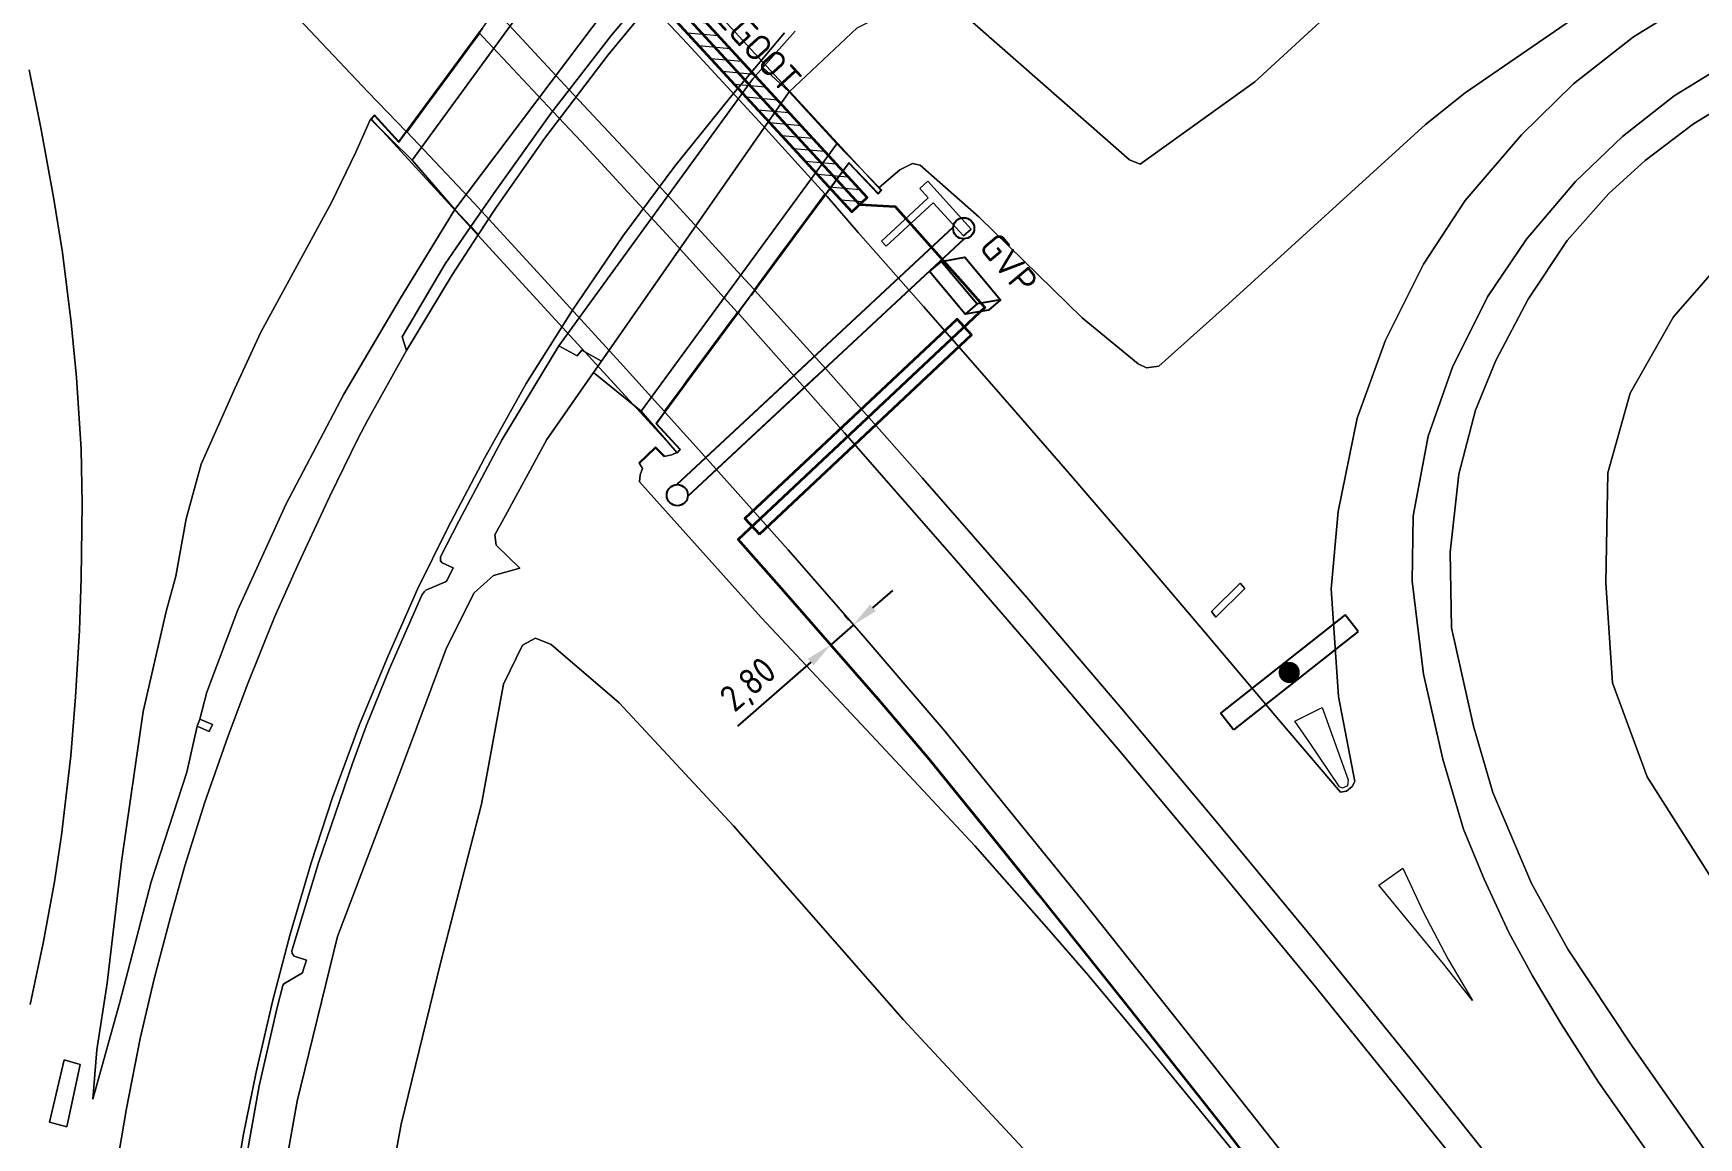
# Model space of a CAD drawing. Header units: metres. Extents: x 112942 to 118371, y 496117 to 499046.
# Drawn here: x 117725.7 to 117883.1, y 496628.3 to 496732.7 of the extents above; entities that cross this region are included whole.
import ezdxf
from ezdxf.enums import TextEntityAlignment as Align

# ---------------------------------------------------------------- set-up
doc = ezdxf.new("R2010")
doc.units = ezdxf.units.M
for name, color, linetype, lineweight in [('B-WE-OG-TOPOKAART-G', 7, 'Continuous', 18), ('N-WE-KL-DATA-T18', 1, 'Continuous', 18), ('N-WE-KL-DATA-T25', 7, 'Continuous', 25), ('N-WE-KL-DATA_GLASVEZEL-G', 90, 'KL-GLASVEZEL-N', 35), ('N-WE-KL-DATA_GLASVEZEL-M', 7, 'Continuous', 18), ('N-WE-KL-DATA_GLASVEZEL_KAST_PUTKAST-S', 90, 'Continuous', 25), ('N-WE-KL-DATA_GLASVEZEL_MANTELBUIS-G', 90, 'Continuous', 35), ('N-WE-KL-DATA_KABELGOOT-A', 92, 'Continuous', 18), ('N-WE-KL-DATA_KABELGOOT-G', 90, 'Continuous', 35), ('N-WE-KL-DATA_KABELGOOT-T25', 7, 'Continuous', 25), ('N-WE-VW-BEWEGWIJZERING_DRAAGCONSTRUCTIE_PORTAAL-S', 7, 'Continuous', 25), ('N-WE-VW-BEWEGWIJZERING_DRAAGCONSTRUCTIE_UITHOUDER-S', 7, 'Continuous', 25)]:
    doc.layers.add(name, color=color, linetype=linetype, lineweight=lineweight)
doc.styles.add('ISO', font='isocp.shx')
doc.styles.add('NLCS-ISO', font='NLCS-ISO.ttf')
doc.styles.add('NLCS-ISO-T25', font='NLCS-ISO.ttf', dxfattribs={"height": 2.5})
doc.linetypes.add('KL-GLASVEZEL-N', pattern='A,4,-1,[101,NLCS.SHX,S=0.5,R=0,X=0,Y=0],-1,4,-1,["G",Standard,S=1,R=0,X=-0.25,Y=-0.5],-1.5', length=12.5)
doc.dimstyles.new('ISO', dxfattribs={"dimtxt": 2.5, "dimasz": 2.5, "dimexe": 1.25, "dimexo": 0.625, "dimtad": 1, "dimtxsty": 'ISO', "dimcen": 2.5, "dimadec": 0, "dimazin": 0, "dimtfac": 1, "dimtmove": 0, "dimatfit": 3, "dimfxl": 0, "dimarcsym": 0})

# ---------------------------------------------------------------- blocks, each defined once
blk = doc.blocks.new('SVW-BEWEGWIJZERING_UITHOUDER_2ZIJDIG')
for p, q in [((-7.5, 1), (7.5, 1)), ((-7.5, 1), (-7.5, -1)), ((7.5, 1), (7.5, -1)), ((-7.5, -1), (7.5, -1))]:
    blk.add_line(p, q)
at = {"const_width": 1}
blk.add_lwpolyline([(-0.5, 0, 1), (0.5, 0, 1)], format="xyb", close=True, dxfattribs=at)
blk = doc.blocks.new('*D10')
at = {"layer": 'Defpoints', "color": 0, "transparency": 16777216}
for p in [(117803.2, 496676.75, 6.71), (117801.09, 496674.91, 6.79), (117801.09, 496674.91)]:
    blk.add_point(p, dxfattribs=at)
at = {"layer": 'N-WE-KL-DATA_GLASVEZEL-M', "color": 0, "lineweight": -2, "transparency": 16777216}
for p, q in [((117805.08, 496678.4), (117806.97, 496680.04)), ((117802.79, 496677.22), (117802.38, 496677.7)), ((117800.68, 496675.38), (117800.27, 496675.86)), ((117803.2, 496676.76), (117801.09, 496674.91)), ((117799.21, 496673.27), (117792.28, 496667.22))]:
    blk.add_line(p, q, dxfattribs=at)
at = {"layer": 'N-WE-KL-DATA_GLASVEZEL-M', "color": 0, "transparency": 16777216}
for points in [[(117804.81, 496678.71), (117805.36, 496678.09), (117803.2, 496676.76)], [(117798.93, 496673.58), (117799.48, 496672.96), (117801.09, 496674.91)]]:
    blk.add_solid(points, dxfattribs=at)
at = {"layer": 'N-WE-KL-DATA_GLASVEZEL-M', "color": 0, "transparency": 16777216, "insert": (117793.45, 496670.98), "char_height": 2.5, "attachment_point": 5, "rotation": 41.1243, "style": 'ISO'}
blk.add_mtext('2,80', dxfattribs=at)
blk = doc.blocks.new('SKL-DATA_GLASVEZEL_GLASVEZELKABELPUT_RECHTHOEKIG')
at = {"color": 0, "linetype": 'ByBlock'}
for points in [[(-3.2, -0.97), (-2.07, 0.97), (3.18, 0.97), (2.05, -0.97)], [(3.18, 0.97), (3.18, -0.53), (2.05, -2.47)], [(-3.2, -0.97), (2.05, -0.97), (2.05, -2.47), (-3.2, -2.47), (-3.2, -0.97)]]:
    blk.add_lwpolyline(points, dxfattribs=at)
at = {"layer": 'N-WE-KL-DATA-T18', "linetype": 'ByBlock', "style": 'NLCS-ISO', "flags": 1}
for tag, p in [('OMSCHRIJVING_LEGENDA', (-0.01, -8.43)), ('LOCATIE', (-0.01, -12.22)), ('TYPE_HANDHOLE', (-0.01, -16)), ('TYPE_GCO', (-0.01, -19.78)), ('BPS-CODERING', (-0.01, -23.57)), ('POSITIE_X', (-0.01, -27.35)), ('POSITIE_Y', (-0.01, -31.14)), ('OVERIGE_OPMERKING(EN)_1', (-0.01, -34.92)), ('OVERIGE_OPMERKING(EN)_2', (-0.01, -38.71))]:
    blk.add_attdef(tag, p, '', height=1.8, dxfattribs=at)
at = {"layer": 'N-WE-KL-DATA-T25', "linetype": 'ByBlock', "style": 'NLCS-ISO'}
blk.add_attdef('TYPE_SYMBOOL', text='', height=2.5, dxfattribs=at).set_placement((15.9, -0.24), align=Align.MIDDLE_CENTER)
blk = doc.blocks.new('SVW-BEWEGWIJZERING_PORTAAL')
for p, q in [((0.66, 0.75), (17.34, 0.75)), ((0.66, -0.75), (17.34, -0.75))]:
    blk.add_line(p, q)
at = {"linetype": 'ByBlock'}
for points in [[(0.66, 0.75), (36.34, 0.75)], [(0.66, -0.75), (36.34, -0.75)]]:
    blk.add_lwpolyline(points, dxfattribs=at)
for centre in [(0, 0), (37, 0)]:
    blk.add_circle(centre, 1, dxfattribs=at)
at = {"linetype": 'ByBlock', "style": 'NLCS-ISO', "flags": 13}
blk.add_attdef('LENGTE', text='', height=2.5, dxfattribs=at).set_placement((0, 0), align=Align.MIDDLE_LEFT)

msp = doc.modelspace()

# ---------------------------------------------------------------- hatches: boundary and pattern name
at = {"layer": 'N-WE-KL-DATA_KABELGOOT-A'}
h = msp.add_hatch(dxfattribs=at)
h.set_pattern_fill('ANSI31', color=256, scale=0.35, style=0)
h.set_pattern_definition([(355, (117036.4678, 496814.0653), (0.0968518, 1.1070214), [])])
h.paths.add_polyline_path([(117774.31, 496747.109), (117803.08, 496715.828), (117804.552, 496717.181), (117775.782, 496748.462)])

# ---------------------------------------------------------------- linework, layer by layer
at = {"layer": 'B-WE-OG-TOPOKAART-G', "elevation": 6.991}
for points in [[(117837.48, 496677.528), (117840.231, 496680.211), (117839.776, 496680.731), (117837.068, 496678.041), (117837.48, 496677.528)], [(117840.231, 496680.211), (117837.48, 496677.528), (117837.068, 496678.041), (117839.776, 496680.731), (117840.231, 496680.211)]]:
    msp.add_lwpolyline(points, close=True, dxfattribs=at)
at = {"layer": 'B-WE-OG-TOPOKAART-G'}
for points in [[(117721.518, 496763.706, 7.16), (117729.273, 496756.046, 7.129), (117736.329, 496748.98, 7.107), (117743.733, 496741.505, 7.052), (117751.378, 496733.509, 6.989), (117757.397, 496727.133, 6.948), (117760.988, 496723.425, 6.92)], [(117767.846, 496732.725, 7.31), (117767.687, 496732.509, 7.312), (117760.988, 496723.425, 6.92), (117757.397, 496727.133, 6.948), (117751.378, 496733.509, 6.989), (117743.733, 496741.505, 7.052), (117736.329, 496748.98, 7.107), (117729.273, 496756.046, 7.129), (117721.518, 496763.706, 7.16)], [(117889.454, 496756.686, -0.256), (117881.147, 496754.538, -0.253), (117873.43, 496751.398, -0.28), (117865.985, 496747.812, -0.352), (117857.541, 496741.993, -0.397), (117848.094, 496734.486, -0.406), (117841.181, 496728.104, -0.404), (117830.32, 496720.336, -0.248), (117829.312, 496720.722, -0.268), (117814.477, 496733.738, -0.25), (117811.037, 496735.09, -0.268), (117825.771, 496742.751, -0.58), (117832.895, 496734.412, -0.484), (117835.134, 496734.217, -0.484), (117836.659, 496734.877, -0.478), (117846.801, 496742.145, -0.529), (117854.704, 496747.868, -0.595), (117862.464, 496752.701, -0.562), (117870.341, 496756.979, -0.571), (117877.334, 496759.935, -0.538), (117884.137, 496762.519, -0.508)], [(117811.037, 496735.09, -0.268), (117814.477, 496733.738, -0.25), (117829.312, 496720.722, -0.268), (117830.32, 496720.336, -0.248), (117841.181, 496728.104, -0.404), (117848.094, 496734.486, -0.406), (117857.541, 496741.993, -0.397), (117865.985, 496747.812, -0.352), (117873.43, 496751.398, -0.28), (117881.147, 496754.538, -0.253), (117889.454, 496756.686, -0.256)], [(117767.792, 496713.654, 0.787), (117767.088, 496714.422, 0.814), (117769.227, 496717.529, 1.446), (117774.662, 496725.103, 1.292), (117780.387, 496732.504, 1.167), (117785.54, 496738.651, 1.092), (117787.04, 496740.318, 0.312), (117791.78, 496745.586, 1.022), (117797.367, 496751.301, 0.994), (117799.122, 496751.611, 0.297), (117795.289, 496747.885, 0.302), (117790.067, 496742.292, 0.32), (117785.084, 496736.751, 0.368), (117780.067, 496730.666, 0.445), (117774.042, 496722.743, 0.597), (117769.426, 496716.146, 0.716), (117767.792, 496713.654, 0.787)], [(117776.565, 496749.719, 7.408), (117779.882, 496745.832, 4.691), (117761.542, 496720.706, 4.691), (117757.624, 496724.583, 6.804), (117757.992, 496724.981, 6.865), (117760.271, 496722.453, 6.927), (117760.988, 496723.425, 6.92), (117767.687, 496732.509, 7.312), (117767.846, 496732.725, 7.31), (117768.18, 496733.177, 7.408), (117768.847, 496734.081, 7.273), (117769.096, 496734.419, 7.186), (117769.225, 496734.594, 7.906), (117769.412, 496734.847, 7.192), (117769.833, 496735.418, 7.201), (117771.973, 496738.32, 7.291), (117774.036, 496741.118, 7.386), (117775.982, 496743.757, 7.474), (117776.073, 496743.881, 7.455), (117778.446, 496747.099, 7.672), (117776.064, 496749.637, 7.603), (117776.348, 496749.961, 7.44), (117776.565, 496749.719, 7.408)], [(117785.03, 496741.859, 0.4), (117765.588, 496716.056, 0.836), (117761.542, 496720.706, 4.691), (117779.882, 496745.832, 4.691), (117785.03, 496741.859, 0.4)], [(117800.526, 496717.51, 7.31), (117800.421, 496717.369, 7.321), (117798.487, 496714.752, 7.211), (117796.391, 496711.915, 7.116), (117794.237, 496709, 7.033), (117793.846, 496708.471, 7.013), (117792.59, 496709.844, 7.027), (117785.138, 496717.989, 7.107), (117776.394, 496727.342, 7.174), (117775.551, 496728.244, 7.181), (117769.481, 496734.774, 7.192), (117769.902, 496735.344, 7.201), (117772.043, 496738.248, 7.29), (117774.105, 496741.045, 7.386), (117776.062, 496743.698, 7.474), (117776.143, 496743.808, 7.47), (117780.312, 496739.452, 7.43), (117783.42, 496736.123, 7.422), (117787.517, 496731.735, 7.411), (117794.321, 496724.352, 7.351), (117799.238, 496718.93, 7.31), (117800.526, 496717.51, 7.31)], [(117787.04, 496740.318, 0.312), (117785.54, 496738.651, 1.092), (117780.387, 496732.504, 1.167), (117774.662, 496725.103, 1.292), (117769.227, 496717.529, 1.446), (117767.088, 496714.422, 0.814), (117765.588, 496716.056, 0.836), (117785.03, 496741.859, 0.4), (117787.04, 496740.318, 0.312)], [(117883.269, 496740.321, 5.176), (117875.55, 496736.622, 5.482), (117871.578, 496734.302, 5.599), (117861.054, 496727.054, 5.884), (117857.277, 496724.07, 6.025), (117838.676, 496707.138, 6.769), (117832.084, 496701.251, 7.12), (117830.921, 496701.072, 7.132), (117830.135, 496701.458, 7.138), (117824.86, 496705.806, 7.225), (117815.113, 496715.326, 7.207), (117809.548, 496720.217, 7.138), (117808.808, 496720.379, 7.141), (117807.612, 496719.795, 7.192), (117805.675, 496718.122, 7.279), (117801.656, 496722.234, 4.532), (117797.165, 496727.156, -0.16), (117803.587, 496733.218, -0.238), (117806.222, 496734.53, -0.238), (117811.037, 496735.09, -0.268)], [(117786.112, 496739.287, 7.414), (117805.842, 496717.868, 7.36), (117805.568, 496717.58, 7.36), (117802.79, 496720.492, 7.42), (117800.461, 496717.34, 7.321)], [(117733.393, 496624.245, 4.46), (117734.551, 496631.084, 4.195), (117735.832, 496637.701, 3.922), (117737.177, 496643.344, 3.684), (117738.713, 496649.168, 3.43), (117740.08, 496654.012, 3.199), (117741.943, 496660.018, 2.886), (117744.121, 496666.218, 2.6), (117745.943, 496671.08, 2.374), (117748.551, 496677.532, 2.079), (117750.818, 496682.59, 1.853), (117753.757, 496688.96, 1.599), (117756.453, 496694.439, 1.407), (117757.33, 496696.1, 1.31), (117761.014, 496702.708, 1.104), (117765.312, 496709.873, 0.895), (117767.792, 496713.654, 0.787), (117769.426, 496716.146, 0.716), (117774.042, 496722.743, 0.597), (117780.067, 496730.666, 0.445), (117785.084, 496736.751, 0.368)], [(117865.835, 496623.268, 6.29), (117855.961, 496635.659, 6.404), (117846.706, 496647.092, 6.562), (117837.538, 496658.166, 6.684), (117828.61, 496668.841, 6.78), (117819.629, 496679.368, 6.879), (117809.75, 496690.655, 6.955), (117800.621, 496700.985, 6.949), (117793.914, 496708.396, 7.012), (117794.305, 496708.925, 7.032), (117796.46, 496711.84, 7.115), (117798.556, 496714.677, 7.21), (117800.501, 496717.31, 7.321), (117800.594, 496717.435, 7.299), (117800.749, 496717.264, 7.298), (117803.678, 496713.88, 7.274), (117809.871, 496706.89, 7.247), (117816.515, 496699.298, 7.229), (117823.451, 496691.289, 7.197), (117829.833, 496683.879, 7.119), (117836.42, 496676.143, 7.05), (117843.405, 496667.861, 6.963), (117849.248, 496660.991, 6.849), (117849.834, 496661.076, 6.831), (117850.366, 496661.508, 6.801), (117850.371, 496661.508, 6.807), (117850.612, 496661.983, 6.799), (117849.076, 496670.014, 6.805), (117848.367, 496680.182, 6.794), (117849.024, 496687.504, 6.732), (117850.826, 496696.317, 6.623), (117853.524, 496703.69, 6.496), (117857.106, 496710.867, 6.326), (117861.046, 496716.879, 6.154), (117866.353, 496723.108, 5.953), (117871.277, 496727.918, 5.749), (117876.939, 496732.346, 5.54), (117882.342, 496735.681, 5.326)], [(117882.342, 496735.681, 5.326), (117876.939, 496732.346, 5.54), (117871.277, 496727.918, 5.749), (117866.353, 496723.108, 5.953), (117861.046, 496716.879, 6.154), (117857.106, 496710.867, 6.326), (117853.524, 496703.69, 6.496), (117850.826, 496696.317, 6.623), (117849.024, 496687.504, 6.732), (117848.367, 496680.182, 6.794), (117849.076, 496670.014, 6.805), (117850.612, 496661.983, 6.799), (117850.371, 496661.508, 6.807), (117850.366, 496661.508, 6.801), (117849.834, 496661.076, 6.831), (117849.248, 496660.991, 6.849), (117843.405, 496667.861, 6.963), (117836.42, 496676.143, 7.05), (117829.833, 496683.879, 7.119), (117823.451, 496691.289, 7.197), (117816.515, 496699.298, 7.229), (117809.871, 496706.89, 7.247), (117803.678, 496713.88, 7.274), (117800.749, 496717.264, 7.298), (117800.594, 496717.435, 7.299), (117802.795, 496720.414, 7.42), (117805.568, 496717.507, 7.36), (117805.91, 496717.867, 7.36), (117805.675, 496718.122, 7.279), (117807.612, 496719.795, 7.192), (117808.808, 496720.379, 7.141), (117809.548, 496720.217, 7.138), (117815.113, 496715.326, 7.207), (117824.86, 496705.806, 7.225), (117830.135, 496701.458, 7.138), (117830.921, 496701.072, 7.132), (117832.084, 496701.251, 7.12), (117838.676, 496707.138, 6.769), (117857.277, 496724.07, 6.025), (117861.054, 496727.054, 5.884), (117871.578, 496734.302, 5.599)], [(117744.674, 496622.954, 3.949), (117745.589, 496628.496, 3.728), (117746.81, 496634.515, 3.484), (117748.389, 496641.32, 3.191), (117750.007, 496647.556, 2.893), (117752.011, 496654.291, 2.565), (117754.033, 496660.467, 2.249), (117756.58, 496667.388, 1.913), (117759.273, 496673.866, 1.591), (117762.038, 496680.164, 1.321), (117764.915, 496685.95, 1.075), (117768.372, 496692.544, 0.807), (117772.319, 496699.601, 0.569), (117776.697, 496706.531, 0.362), (117781.437, 496713.523, 0.189), (117786.35, 496720.133, 0.049), (117791.588, 496726.635, -0.07), (117796.726, 496732.735, -0.126)], [(117796.726, 496732.735, -0.126), (117791.588, 496726.635, -0.07), (117786.35, 496720.133, 0.049), (117781.437, 496713.523, 0.189), (117776.697, 496706.531, 0.362), (117772.319, 496699.601, 0.569), (117768.372, 496692.544, 0.807), (117764.915, 496685.95, 1.075), (117762.038, 496680.164, 1.321), (117759.273, 496673.866, 1.591), (117756.58, 496667.388, 1.913), (117754.033, 496660.467, 2.249), (117752.011, 496654.291, 2.565), (117750.007, 496647.556, 2.893), (117748.389, 496641.32, 3.191), (117746.81, 496634.515, 3.484), (117745.589, 496628.496, 3.728), (117744.674, 496622.954, 3.949)], [(117797.73, 496732.908, -0.085), (117794.667, 496729.453, -0.076), (117793.731, 496728.396, -0.073), (117775.394, 496703.147, 0.386), (117770.056, 496694.3, 0.793), (117765.947, 496686.592, 1.063), (117764.23, 496683.231, 1.222), (117764.214, 496682.853, 1.204), (117764.378, 496682.667, 1.207), (117765.413, 496682.171, 1.216), (117764.82, 496680.96, 1.231), (117764.696, 496680.843, 1.231), (117762.833, 496680.068, 1.342), (117762.681, 496679.922, 1.342), (117762.468, 496679.61, 1.339), (117759.385, 496672.567, 1.657), (117757.201, 496667.21, 1.921), (117755.895, 496663.679, 2.113), (117752.708, 496654.307, 2.575), (117750.173, 496645.995, 2.956), (117750.203, 496645.718, 2.95), (117750.401, 496645.482, 2.944), (117751.549, 496645.096, 2.971), (117751.284, 496644.25, 2.986), (117751.179, 496643.903, 2.986), (117749.422, 496642.85, 3.118), (117749.315, 496642.718, 3.139), (117748.798, 496640.618, 3.274), (117747.09, 496633.238, 3.604), (117745.641, 496625.09, 3.907)], [(117800.461, 496717.34, 7.321), (117793.553, 496707.991, 6.985), (117793.391, 496707.772, 7.09), (117792.605, 496706.708, 7.246), (117792.132, 496706.068, 7.123), (117785.35, 496696.889, 6.787), (117784.56, 496695.82, 6.919), (117786.835, 496693.373, 6.832), (117786.586, 496693.092, 6.832), (117767.057, 496714.377, 6.813), (117757.692, 496724.583, 6.804), (117757.992, 496724.907, 6.865), (117760.275, 496722.374, 6.927), (117761.04, 496723.411, 6.934), (117767.727, 496732.479, 7.312), (117768.22, 496733.147, 7.408)], [(117792.265, 496706.331, 7.16), (117792.092, 496706.097, 7.123), (117791.656, 496705.507, 7.13), (117789.52, 496702.616, 7.007), (117787.374, 496699.711, 6.877), (117787.114, 496699.36, 6.864), (117785.349, 496696.971, 6.757), (117784.148, 496698.307, 6.768), (117781.208, 496701.576, 6.794), (117774.426, 496708.996, 6.87), (117768.097, 496715.887, 6.901), (117767.41, 496716.635, 6.904), (117761.058, 496723.352, 6.93), (117762.935, 496725.898, 7.028), (117763.117, 496726.145, 7.045), (117765.202, 496728.972, 7.168), (117767.348, 496731.882, 7.31), (117767.767, 496732.45, 7.312), (117767.924, 496732.662, 7.31), (117768.219, 496732.348, 7.31), (117774.829, 496725.318, 7.293), (117777.53, 496722.445, 7.286), (117786.292, 496712.917, 7.204), (117791.018, 496707.696, 7.162), (117791.973, 496706.641, 7.154), (117792.265, 496706.331, 7.16)], [(117803.587, 496733.218, -0.238), (117797.165, 496727.156, -0.16), (117794.667, 496729.453, -0.076), (117797.73, 496732.908, -0.085)], [(117725.444, 496640.902, 4.883), (117726.673, 496646.708, 5.05), (117727.748, 496652.517, 5.246), (117728.418, 496656.909, 5.358), (117729.281, 496664.413, 5.597), (117729.742, 496670.002, 5.718), (117730.102, 496676.245, 5.865), (117730.281, 496681.21, 5.991), (117730.377, 496688.221, 6.158), (117730.266, 496693.379, 6.257), (117729.839, 496700.174, 6.404), (117729.332, 496705.376, 6.486), (117728.516, 496711.984, 6.604), (117727.667, 496717.198, 6.675), (117726.473, 496723.771, 6.773), (117725.354, 496729.24, 6.847)], [(117725.354, 496729.24, 6.847), (117726.473, 496723.771, 6.773), (117727.667, 496717.198, 6.675), (117728.516, 496711.984, 6.604), (117729.332, 496705.376, 6.486), (117729.839, 496700.174, 6.404), (117730.266, 496693.379, 6.257), (117730.377, 496688.221, 6.158), (117730.281, 496681.21, 5.991), (117730.102, 496676.245, 5.865), (117729.742, 496670.002, 5.718), (117729.281, 496664.413, 5.597), (117728.418, 496656.909, 5.358), (117727.748, 496652.517, 5.246), (117726.673, 496646.708, 5.05), (117725.444, 496640.902, 4.883)], [(117797.165, 496727.156, -0.16), (117779.434, 496701.719, 0.678), (117777.583, 496702.752, 0.415), (117777.145, 496702.202, 0.415), (117775.394, 496703.147, 0.386), (117793.731, 496728.396, -0.073), (117794.667, 496729.453, -0.076), (117797.165, 496727.156, -0.16)], [(117881.973, 496621.683, 6.442), (117873.625, 496633.578, 6.502), (117870.109, 496639.076, 6.546), (117867.399, 496643.622, 6.57), (117865.177, 496647.711, 6.598), (117862.826, 496652.747, 6.584), (117860.873, 496657.479, 6.553), (117858.937, 496664.099, 6.508), (117857.116, 496672.137, 6.511), (117856.029, 496680.923, 6.477), (117856.132, 496687.105, 6.409), (117857.534, 496694.619, 6.294), (117859.831, 496701.143, 6.146), (117863.152, 496707.785, 5.98), (117866.837, 496713.224, 5.807), (117871.465, 496718.698, 5.61), (117875.919, 496722.949, 5.407), (117880.784, 496726.775, 5.208), (117886.331, 496730.173, 4.986)], [(117886.331, 496730.173, 4.986), (117880.784, 496726.775, 5.208), (117875.919, 496722.949, 5.407), (117871.465, 496718.698, 5.61), (117866.837, 496713.224, 5.807), (117863.152, 496707.785, 5.98), (117859.831, 496701.143, 6.146), (117857.534, 496694.619, 6.294), (117856.132, 496687.105, 6.409), (117856.029, 496680.923, 6.477), (117857.116, 496672.137, 6.511), (117858.937, 496664.099, 6.508), (117860.873, 496657.479, 6.553), (117862.826, 496652.747, 6.584), (117865.177, 496647.711, 6.598), (117867.399, 496643.622, 6.57), (117870.109, 496639.076, 6.546), (117873.625, 496633.578, 6.502), (117881.973, 496621.683, 6.442)], [(117797.165, 496727.156, -0.16), (117801.656, 496722.234, 4.532), (117783.174, 496696.976, 4.532), (117778.671, 496700.625, 0.714), (117779.434, 496701.719, 0.678), (117797.165, 496727.156, -0.16)], [(117886.993, 496726.805, 4.867), (117882.611, 496724.124, 5.05), (117878.045, 496720.682, 5.194), (117874.627, 496717.542, 5.335), (117870.683, 496713.112, 5.557), (117867.004, 496707.573, 5.719), (117863.922, 496701.784, 5.884), (117862.021, 496697.072, 5.962), (117860.446, 496691.023, 6.109), (117859.614, 496683.663, 6.214), (117859.735, 496676.522, 6.172), (117861.836, 496667.224, 6.151), (117863.638, 496660.947, 6.166), (117867.295, 496652.347, 6.232), (117870.729, 496646.145, 6.211), (117876.742, 496637.079, 6.184), (117884.3, 496626.272, 6.22)], [(117884.3, 496626.272, 6.22), (117876.742, 496637.079, 6.184), (117870.729, 496646.145, 6.211), (117867.295, 496652.347, 6.232), (117863.638, 496660.947, 6.166), (117861.836, 496667.224, 6.151), (117859.735, 496676.522, 6.172), (117859.614, 496683.663, 6.214), (117860.446, 496691.023, 6.109), (117862.021, 496697.072, 5.962), (117863.922, 496701.784, 5.884), (117867.004, 496707.573, 5.719), (117870.683, 496713.112, 5.557), (117874.627, 496717.542, 5.335), (117878.045, 496720.682, 5.194), (117882.611, 496724.124, 5.05), (117886.993, 496726.805, 4.867)], [(117760.988, 496723.425, 6.92), (117760.271, 496722.453, 6.927), (117757.992, 496724.981, 6.865), (117757.624, 496724.583, 6.804), (117756.211, 496721.453, 6.742), (117753.926, 496716.694, 6.664), (117747.244, 496704.444, 6.586), (117744.783, 496699.129, 6.481), (117741.611, 496691.977, 6.31), (117740.208, 496686.813, 6.052), (117739.218, 496681.384, 5.698), (117738.299, 496678.043, 5.581), (117736.118, 496668.589, 5.44), (117734.071, 496654.419, 5.053), (117732.723, 496642.932, 4.627), (117731.767, 496636.631, 4.45), (117731.385, 496631.975, 4.471), (117733.933, 496641.128, 3.841), (117736.878, 496652.495, 3.397), (117740.25, 496662.856, 2.863), (117741.217, 496667.218, 2.626), (117742.379, 496666.699, 2.626), (117742.68, 496667.362, 2.644), (117741.473, 496667.893, 2.626), (117742.155, 496670.426, 2.566), (117745.073, 496678.194, 2.233), (117749.651, 496688.214, 1.771), (117755.094, 496698.587, 1.387), (117760.442, 496707.668, 1.099), (117765.588, 496716.056, 0.836), (117767.088, 496714.422, 0.814), (117764.675, 496710.918, 1.579), (117760.599, 496704.007, 1.797), (117761.014, 496702.708, 1.104), (117757.33, 496696.1, 1.31), (117756.453, 496694.439, 1.407), (117753.757, 496688.96, 1.599), (117750.818, 496682.59, 1.853), (117748.551, 496677.532, 2.079), (117745.943, 496671.08, 2.374), (117744.121, 496666.218, 2.6), (117741.943, 496660.018, 2.886), (117740.08, 496654.012, 3.199), (117738.713, 496649.168, 3.43), (117737.177, 496643.344, 3.684), (117735.832, 496637.701, 3.922), (117734.551, 496631.084, 4.195), (117733.393, 496624.245, 4.46)], [(117765.588, 496716.056, 0.836), (117760.442, 496707.668, 1.099), (117755.094, 496698.587, 1.387), (117749.651, 496688.214, 1.771), (117745.073, 496678.194, 2.233), (117742.155, 496670.426, 2.566), (117741.473, 496667.893, 2.626), (117741.217, 496667.218, 2.626), (117740.25, 496662.856, 2.863), (117736.878, 496652.495, 3.397), (117733.933, 496641.128, 3.841), (117731.385, 496631.975, 4.471), (117731.767, 496636.631, 4.45), (117732.723, 496642.932, 4.627), (117734.071, 496654.419, 5.053), (117736.118, 496668.589, 5.44), (117738.299, 496678.043, 5.581), (117739.218, 496681.384, 5.698), (117740.208, 496686.813, 6.052), (117741.611, 496691.977, 6.31), (117744.783, 496699.129, 6.481), (117747.244, 496704.444, 6.586), (117753.926, 496716.694, 6.664), (117756.211, 496721.453, 6.742), (117757.624, 496724.583, 6.804), (117761.542, 496720.706, 4.691), (117765.588, 496716.056, 0.836)], [(117805.675, 496718.122, 7.279), (117805.91, 496717.867, 7.36), (117805.568, 496717.507, 7.36), (117802.795, 496720.414, 7.42), (117800.594, 496717.435, 7.299), (117800.501, 496717.31, 7.321), (117798.556, 496714.677, 7.21), (117796.46, 496711.84, 7.115), (117794.305, 496708.925, 7.032), (117793.914, 496708.396, 7.012), (117793.729, 496708.145, 7), (117793.593, 496707.961, 6.985), (117793.431, 496707.742, 7.09), (117792.645, 496706.678, 7.246), (117792.334, 496706.257, 7.16), (117792.172, 496706.038, 7.123), (117791.724, 496705.432, 7.129), (117789.588, 496702.54, 7.007), (117787.442, 496699.636, 6.876), (117787.179, 496699.281, 6.863), (117785.417, 496696.896, 6.756), (117785.39, 496696.859, 6.787), (117784.625, 496695.824, 6.919), (117786.903, 496693.374, 6.832), (117786.587, 496693.017, 6.832), (117786.538, 496693.071, 6.583), (117783.174, 496696.976, 4.532), (117801.656, 496722.234, 4.532), (117805.675, 496718.122, 7.279)], [(117810.258, 496718.716, 7.261), (117809.509, 496718.018, 7.306), (117810.285, 496717.141, 7.324), (117805.892, 496713.039, 7.327), (117806.341, 496712.569, 7.327), (117810.787, 496716.682, 7.33), (117813.649, 496713.56, 7.291), (117814.356, 496714.173, 7.273), (117810.258, 496718.716, 7.261)], [(117810.258, 496718.716, 7.261), (117814.356, 496714.173, 7.273), (117813.649, 496713.56, 7.291), (117810.787, 496716.682, 7.33), (117806.341, 496712.569, 7.327), (117805.892, 496713.039, 7.327), (117810.285, 496717.141, 7.324), (117809.509, 496718.018, 7.306), (117810.258, 496718.716, 7.261)], [(117767.792, 496713.654, 0.787), (117765.312, 496709.873, 0.895), (117761.014, 496702.708, 1.104), (117760.599, 496704.007, 1.797), (117764.675, 496710.918, 1.579), (117767.088, 496714.422, 0.814), (117767.792, 496713.654, 0.787)], [(117889.147, 496645.255, -0.496), (117878.232, 496662.43, -0.522), (117874.955, 496671.305, -0.412), (117874.338, 496680.774, -0.415), (117874.527, 496691.166, -0.334), (117876.627, 496698.696, -0.248), (117880.724, 496705.885, -0.199), (117886.384, 496712.401, -0.259)], [(117886.384, 496712.401, -0.259), (117880.724, 496705.885, -0.199), (117876.627, 496698.696, -0.248), (117874.527, 496691.166, -0.334), (117874.338, 496680.774, -0.415), (117874.955, 496671.305, -0.412), (117878.232, 496662.43, -0.522), (117889.147, 496645.255, -0.496)], [(117862.375, 496623.326, 6.432), (117854.648, 496632.985, 6.509), (117846.883, 496642.592, 6.629), (117837.98, 496653.396, 6.735), (117828.236, 496665.063, 6.874), (117820.571, 496674.044, 6.981), (117812.932, 496682.867, 7.014), (117802.385, 496694.94, 7.068), (117792.739, 496705.826, 7.166), (117792.334, 496706.257, 7.16), (117792.645, 496706.678, 7.246), (117793.431, 496707.742, 7.09), (117793.593, 496707.961, 6.985), (117793.729, 496708.145, 7), (117793.914, 496708.396, 7.012), (117800.621, 496700.985, 6.949), (117809.75, 496690.655, 6.955), (117819.629, 496679.368, 6.879), (117828.61, 496668.841, 6.78), (117837.538, 496658.166, 6.684), (117846.706, 496647.092, 6.562), (117855.961, 496635.659, 6.404), (117865.835, 496623.268, 6.29)], [(117846.701, 496623.176, 6.096), (117837.23, 496635.19, 6.21), (117824.961, 496650.644, 6.412), (117811.897, 496666.701, 6.607), (117804.163, 496675.752, 6.664), (117797.072, 496683.868, 6.67), (117788.92, 496693.002, 6.708), (117785.451, 496696.858, 6.756), (117785.417, 496696.896, 6.756), (117787.179, 496699.281, 6.863), (117787.442, 496699.636, 6.876), (117789.588, 496702.54, 7.007), (117791.724, 496705.432, 7.129), (117792.172, 496706.038, 7.123), (117792.334, 496706.257, 7.16), (117792.739, 496705.826, 7.166)], [(117792.739, 496705.826, 7.166), (117802.385, 496694.94, 7.068), (117812.932, 496682.867, 7.014), (117820.571, 496674.044, 6.981), (117828.236, 496665.063, 6.874), (117837.98, 496653.396, 6.735), (117846.883, 496642.592, 6.629), (117854.648, 496632.985, 6.509), (117862.375, 496623.326, 6.432)], [(117745.641, 496625.09, 3.907), (117747.09, 496633.238, 3.604), (117748.798, 496640.618, 3.274), (117749.315, 496642.718, 3.139), (117749.422, 496642.85, 3.118), (117751.179, 496643.903, 2.986), (117751.284, 496644.25, 2.986), (117751.549, 496645.096, 2.971), (117750.401, 496645.482, 2.944), (117750.203, 496645.718, 2.95), (117750.173, 496645.995, 2.956), (117752.708, 496654.307, 2.575), (117755.895, 496663.679, 2.113), (117757.201, 496667.21, 1.921), (117759.385, 496672.567, 1.657), (117762.468, 496679.61, 1.339), (117762.681, 496679.922, 1.342), (117762.833, 496680.068, 1.342), (117764.696, 496680.843, 1.231), (117764.82, 496680.96, 1.231), (117765.413, 496682.171, 1.216), (117764.378, 496682.667, 1.207), (117764.214, 496682.853, 1.204), (117764.23, 496683.231, 1.222), (117765.947, 496686.592, 1.063), (117770.056, 496694.3, 0.793), (117775.394, 496703.147, 0.386), (117777.145, 496702.202, 0.415), (117777.583, 496702.752, 0.415), (117779.434, 496701.719, 0.678), (117778.671, 496700.625, 0.714), (117774.274, 496694.317, 0.922), (117770.368, 496687.124, 1.102), (117769.365, 496685.288, 1.12), (117769.485, 496684.306, 1.06), (117771.717, 496682.158, 0.804), (117769.229, 496681.45, 0.79), (117767.418, 496679.81, 0.989), (117764.8, 496674.633, 1.228), (117760.553, 496663.244, 1.702), (117754.5, 496647.337, 2.698), (117750.684, 496631.789, 3.385), (117748.589, 496620.129, 3.811)], [(117748.589, 496620.129, 3.811), (117750.684, 496631.789, 3.385), (117754.5, 496647.337, 2.698), (117760.553, 496663.244, 1.702), (117764.8, 496674.633, 1.228), (117767.418, 496679.81, 0.989), (117769.229, 496681.45, 0.79), (117771.717, 496682.158, 0.804), (117769.485, 496684.306, 1.06), (117769.365, 496685.288, 1.12), (117770.368, 496687.124, 1.102), (117774.274, 496694.317, 0.922), (117778.671, 496700.625, 0.714), (117783.174, 496696.976, 4.532), (117786.538, 496693.071, 6.583), (117786.085, 496692.85, 6.567), (117785.325, 496692.69, 6.567), (117785.396, 496692.761, 6.27), (117784.527, 496693.619, 5.847), (117782.948, 496692.102, 5.847), (117783.017, 496692.03, 6.504), (117783.309, 496691.576, 6.576), (117783.085, 496690.957, 6.573), (117783.037, 496690.291, 6.67), (117794.511, 496677.492, 6.682), (117804.931, 496666.374, 6.649), (117814.712, 496655.9, 6.553), (117821.479, 496648.229, 6.376), (117825.442, 496643.64, 6.241), (117830.923, 496637.069, 6.112), (117839.321, 496626.842, 5.914)], [(117839.321, 496626.842, 5.914), (117830.923, 496637.069, 6.112), (117825.442, 496643.64, 6.241), (117821.479, 496648.229, 6.376), (117814.712, 496655.9, 6.553), (117804.931, 496666.374, 6.649), (117794.511, 496677.492, 6.682), (117783.037, 496690.291, 6.67), (117783.085, 496690.957, 6.573), (117783.309, 496691.576, 6.576), (117783.017, 496692.03, 6.504), (117784.526, 496693.48, 6.504), (117785.325, 496692.69, 6.567), (117786.085, 496692.85, 6.567), (117786.538, 496693.071, 6.583), (117786.587, 496693.017, 6.832), (117786.903, 496693.374, 6.832), (117784.625, 496695.824, 6.919), (117785.39, 496696.859, 6.787), (117785.417, 496696.896, 6.756), (117785.451, 496696.858, 6.756)], [(117785.451, 496696.858, 6.756), (117788.92, 496693.002, 6.708), (117797.072, 496683.868, 6.67), (117804.163, 496675.752, 6.664), (117811.897, 496666.701, 6.607), (117824.961, 496650.644, 6.412), (117837.23, 496635.19, 6.21), (117846.701, 496623.176, 6.096)], [(117784.526, 496693.48, 6.504), (117783.017, 496692.03, 6.504), (117782.948, 496692.102, 5.847), (117784.527, 496693.619, 5.847), (117785.396, 496692.761, 6.27), (117785.325, 496692.69, 6.567), (117784.526, 496693.48, 6.504)], [(117821.767, 496624.641, -0.83), (117807.944, 496639.506, -0.922), (117791.905, 496657.802, -0.781), (117781.107, 496669.41, -0.773), (117774.681, 496674.946, -0.637), (117773.191, 496675.523, -0.637), (117771.977, 496674.857, -0.637), (117770.166, 496671.195, -0.654), (117768.084, 496659.829, -0.813), (117764.208, 496644.827, -0.859), (117760.508, 496629.619, -0.917), (117758.175, 496616.91, -0.873)], [(117758.175, 496616.91, -0.873), (117760.508, 496629.619, -0.917), (117764.208, 496644.827, -0.859), (117768.084, 496659.829, -0.813), (117770.166, 496671.195, -0.654), (117771.977, 496674.857, -0.637), (117773.191, 496675.523, -0.637), (117774.681, 496674.946, -0.637), (117781.107, 496669.41, -0.773), (117791.905, 496657.802, -0.781), (117807.944, 496639.506, -0.922), (117821.767, 496624.641, -0.83)], [(117741.473, 496667.893, 2.626), (117742.68, 496667.362, 2.644), (117742.379, 496666.699, 2.626), (117741.217, 496667.218, 2.626), (117741.473, 496667.893, 2.626)], [(117849.925, 496661.585, 7.552), (117849.446, 496661.348, 7.552), (117849.159, 496661.474, 7.57), (117846.357, 496665.645, 7.669), (117844.94, 496667.689, 7.72), (117847.525, 496668.98, 7.639), (117849.986, 496662.147, 7.588), (117849.925, 496661.585, 7.552)], [(117855.137, 496653.798, 6.732), (117857.087, 496649.593, 6.703), (117859.388, 496645.22, 6.669), (117861.729, 496641.278, 6.622), (117858.977, 496644.753, 6.669), (117852.892, 496652.201, 6.726), (117855.137, 496653.798, 6.732)], [(117728.673, 496635.688, 4.346), (117727.291, 496629.808, 4.382), (117728.923, 496629.36, 4.359), (117730.181, 496635.239, 4.347), (117728.673, 496635.688, 4.346)], [(117728.673, 496635.688, 4.346), (117730.181, 496635.239, 4.347), (117728.923, 496629.36, 4.359), (117727.291, 496629.808, 4.382), (117728.673, 496635.688, 4.346)]]:
    msp.add_polyline3d(points, dxfattribs=at)
at = {"layer": 'N-WE-KL-DATA_GLASVEZEL-G', "flags": 128}
msp.add_lwpolyline([(117460.381, 497010.106), (117462.6, 497008.829), (117467.424, 497005.984), (117473.009, 497002.315), (117482.442, 496995.949), (117488.683, 496991.858), (117493.711, 496988.515), (117505.616, 496980.429), (117514.441, 496974.41), (117525.05, 496967.096), (117535.796, 496959.485), (117547.23, 496951.267), (117557.585, 496943.711), (117574.725, 496930.877), (117584.774, 496923.248), (117592.054, 496917.522), (117597.844, 496912.957), (117613.512, 496900.322), (117621.06, 496894.333), (117626.229, 496889.908), (117630.809, 496885.962), (117636.101, 496880.593), (117685.655, 496838.529), (117692.098, 496833.912), (117696.353, 496830.657), (117701.07, 496827.085), (117706.802, 496822.941), (117710.585, 496820.306), (117715.134, 496817.45), (117719.576, 496814.837), (117722.919, 496812.983), (117718.587, 496804.541), (117720.016, 496802.775), (117728.12, 496798.196), (117740.789, 496785.864), (117748.266, 496778.386), (117756.127, 496770.477), (117770.21, 496756.008), (117775.046, 496747.786), (117803.816, 496716.504), (117807.167, 496716.328), (117813.787, 496708.903), (117815.669, 496706.776), (117792.341, 496684.844), (117796.417, 496680.267), (117805.765, 496669.56), (117810.369, 496664.123), (117816.572, 496656.462), (117820.684, 496651.328), (117828.744, 496641.238), (117838.669, 496628.681), (117849.95, 496614.025), (117862.38, 496598.118, -0.4142136), (117862.164, 496596.364), (117861.342, 496595.721, 0.4038997), (117861.1, 496594.002), (117896.691, 496544.976), (117898.377, 496542.654), (117901.058, 496544.599), (117910.823, 496530.799), (117912.397, 496528.613), (117919.735, 496517.522), (117924.034, 496510.821), (117926.852, 496506.352), (117929.449, 496501.812), (117931.551, 496497.719), (117932.901, 496494.763), (117933.935, 496492.403), (117934.954, 496489.973), (117935.883, 496487.497), (117936.745, 496485.072), (117937.542, 496482.62), (117938.237, 496480.116), (117938.515, 496478.903), (117939.155, 496478.359), (117960.435, 496460.288), (117970.788, 496447.015), (117978.262, 496436.696), (117997.148, 496409), (118016.891, 496379.416), (118034.954, 496351.955), (118044.736, 496336.863), (118041.01, 496334.447), (118041.587, 496333.505), (118042.91, 496333.206), (118069.408, 496350.361), (118089.138, 496359.544), (118098.753, 496366.148), (118097.882, 496367.416), (118095.05, 496369.546), (118086.345, 496370.643)], format="xyb", dxfattribs=at)
at = {"layer": 'N-WE-KL-DATA_GLASVEZEL_MANTELBUIS-G', "elevation": 1.08, "flags": 128}
msp.add_lwpolyline([(117794.36, 496685.37), (117814.395, 496704.206), (117813.025, 496705.663), (117792.99, 496686.827)], close=True, dxfattribs=at)
at = {"layer": 'N-WE-KL-DATA_KABELGOOT-G', "elevation": 7.37}
msp.add_lwpolyline([(117774.31, 496747.109), (117803.08, 496715.828), (117804.552, 496717.181), (117775.782, 496748.462)], close=True, dxfattribs=at)

# ---------------------------------------------------------------- block references
at = {"layer": 'N-WE-KL-DATA_GLASVEZEL_KAST_PUTKAST-S'}
ref = msp.add_blockref('SKL-DATA_GLASVEZEL_GLASVEZELKABELPUT_RECHTHOEKIG', (117814.362, 496709.313), dxfattribs=dict(at, rotation=310.000000000062))
ref.add_attrib('TYPE_SYMBOOL', 'GVP', dxfattribs={"layer": 'N-WE-KL-DATA-T25', "linetype": 'ByBlock', "height": 2.5, "rotation": 310, "style": 'NLCS-ISO'}).set_placement((117817.933, 496710.908), align=Align.MIDDLE_CENTER)
at = {"layer": 'N-WE-VW-BEWEGWIJZERING_DRAAGCONSTRUCTIE_PORTAAL-S', "rotation": 42.98182071706016}
msp.add_blockref('SVW-BEWEGWIJZERING_PORTAAL', (117786.593, 496689.045), dxfattribs=at)
at = {"layer": 'N-WE-VW-BEWEGWIJZERING_DRAAGCONSTRUCTIE_UITHOUDER-S', "rotation": 218.236857145847}
msp.add_blockref('SVW-BEWEGWIJZERING_UITHOUDER_2ZIJDIG', (117844.417, 496672.295), dxfattribs=at)

# ---------------------------------------------------------------- texts
at = {"layer": 'N-WE-KL-DATA_KABELGOOT-T25', "style": 'NLCS-ISO-T25'}
msp.add_text('KABELGOOT', height=2.5, rotation=312.60621, dxfattribs=at).set_placement((117790.167, 496732.822, 7.37), align=Align.BOTTOM_CENTER)

# ---------------------------------------------------------------- dimensions: what is measured, and where the dimension line sits
at = {"layer": 'N-WE-KL-DATA_GLASVEZEL-M'}
dim = msp.add_aligned_dim(p1=(117803.202, 496676.753, 6.709), p2=(117801.093, 496674.911, 6.787), distance=-0.004, dimstyle='ISO', override={"dimzin": 0}, dxfattribs=at)
dim.commit()
dim.dimension.update_dxf_attribs({"geometry": '*D10', "text_midpoint": (117793.448, 496670.979)})

doc.saveas('drawing.dxf')
